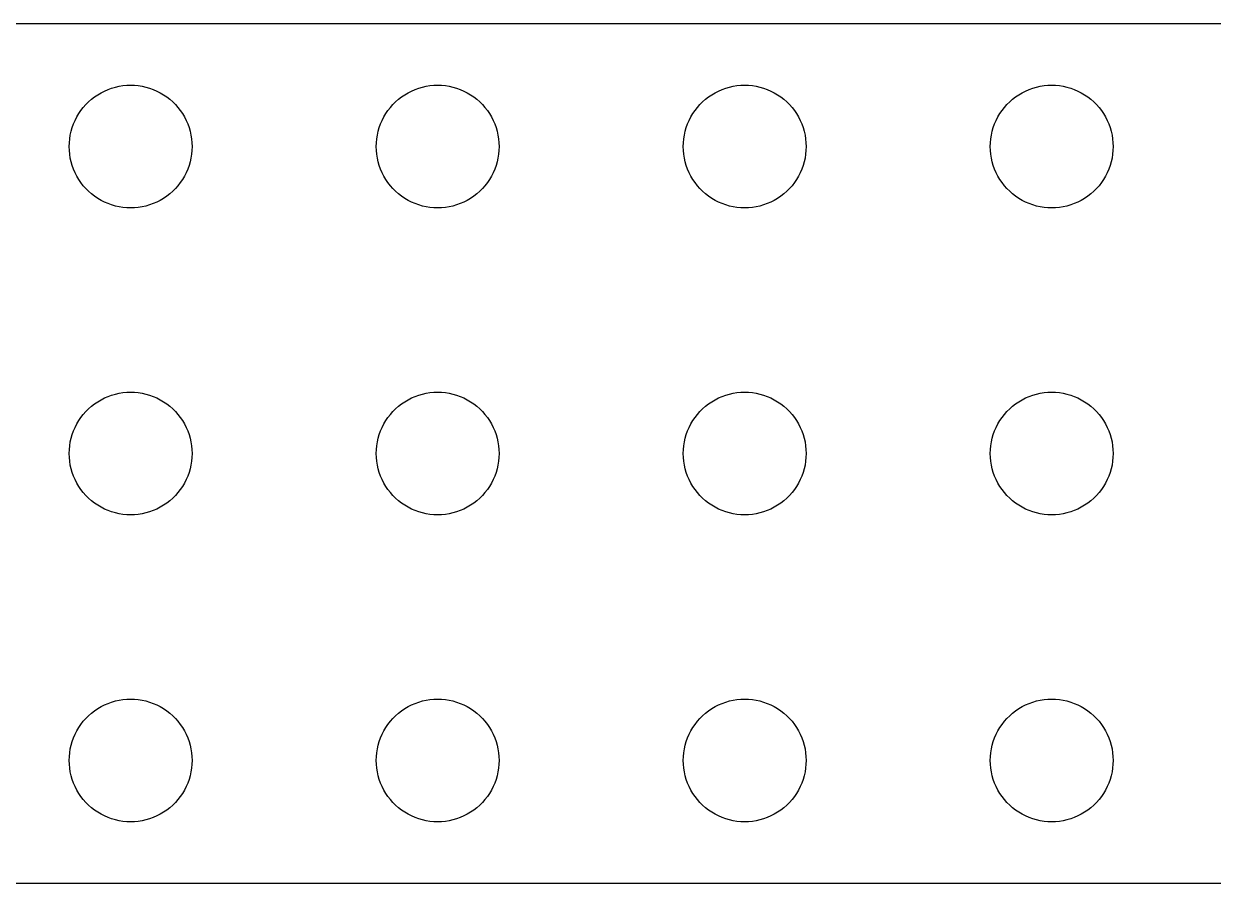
# Model space of a CAD drawing. Header units: metres. Extents: x -111 to 111, y -21 to 21.
# Drawn here: x -5.2 to 52.9, y -21 to 21 of the extents above; entities that cross this region are included whole.
import ezdxf

# ---------------------------------------------------------------- set-up
doc = ezdxf.new("R2010")
doc.units = ezdxf.units.M

msp = doc.modelspace()

# ---------------------------------------------------------------- linework, layer by layer
for p, q in [((106, 21), (-106, 21)), ((-1.76335, 17.427), (-1.60747, 17.533)), ((-1.60747, 17.533), (-1.44525, 17.6289)), ((-1.44525, 17.6289), (-1.27733, 17.7145)), ((-1.27733, 17.7145), (-1.10437, 17.7893)), ((-1.10437, 17.7893), (-0.927048, 17.8532)), ((-0.927048, 17.8532), (-0.746063, 17.9057)), ((-0.746063, 17.9057), (-0.562134, 17.9469)), ((-0.562134, 17.9469), (-0.375992, 17.9763)), ((-0.375992, 17.9763), (-0.18837, 17.9941)), ((-0.18837, 17.9941), (0, 18)), ((0, 18), (0.18837, 17.9941)), ((0.18837, 17.9941), (0.375992, 17.9763)), ((0.375992, 17.9763), (0.562134, 17.9469)), ((0.562134, 17.9469), (0.746063, 17.9057)), ((0.746063, 17.9057), (0.927048, 17.8532)), ((0.927048, 17.8532), (1.10437, 17.7893)), ((1.10437, 17.7893), (1.27733, 17.7145)), ((1.27733, 17.7145), (1.44525, 17.6289)), ((1.44525, 17.6289), (1.60747, 17.533)), ((1.60747, 17.533), (1.76335, 17.427)), ((13.2366, 17.427), (13.3925, 17.533)), ((13.3925, 17.533), (13.5547, 17.6289)), ((13.5547, 17.6289), (13.7227, 17.7145)), ((13.7227, 17.7145), (13.8956, 17.7893)), ((13.8956, 17.7893), (14.0729, 17.8532)), ((14.0729, 17.8532), (14.2539, 17.9057)), ((14.2539, 17.9057), (14.4379, 17.9469)), ((14.4379, 17.9469), (14.624, 17.9763)), ((14.624, 17.9763), (14.8116, 17.9941)), ((14.8116, 17.9941), (15, 18)), ((15, 18), (15.1884, 17.9941)), ((15.1884, 17.9941), (15.376, 17.9763)), ((15.376, 17.9763), (15.5621, 17.9469)), ((15.5621, 17.9469), (15.7461, 17.9057)), ((15.7461, 17.9057), (15.927, 17.8532)), ((15.927, 17.8532), (16.1044, 17.7893)), ((16.1044, 17.7893), (16.2773, 17.7145)), ((16.2773, 17.7145), (16.4453, 17.6289)), ((16.4453, 17.6289), (16.6075, 17.533)), ((16.6075, 17.533), (16.7634, 17.427)), ((28.2366, 17.427), (28.3925, 17.533)), ((28.3925, 17.533), (28.5547, 17.6289)), ((28.5547, 17.6289), (28.7227, 17.7145)), ((28.7227, 17.7145), (28.8956, 17.7893)), ((28.8956, 17.7893), (29.0729, 17.8532)), ((29.0729, 17.8532), (29.2539, 17.9057)), ((29.2539, 17.9057), (29.4379, 17.9469)), ((29.4379, 17.9469), (29.624, 17.9763)), ((29.624, 17.9763), (29.8116, 17.9941)), ((29.8116, 17.9941), (30, 18)), ((30, 18), (30.1884, 17.9941)), ((30.1884, 17.9941), (30.376, 17.9763)), ((30.376, 17.9763), (30.5621, 17.9469)), ((30.5621, 17.9469), (30.7461, 17.9057)), ((30.7461, 17.9057), (30.927, 17.8532)), ((30.927, 17.8532), (31.1044, 17.7893)), ((31.1044, 17.7893), (31.2773, 17.7145)), ((31.2773, 17.7145), (31.4453, 17.6289)), ((31.4453, 17.6289), (31.6075, 17.533)), ((31.6075, 17.533), (31.7634, 17.427)), ((43.2366, 17.427), (43.3925, 17.533)), ((43.3925, 17.533), (43.5547, 17.6289)), ((43.5547, 17.6289), (43.7227, 17.7145)), ((43.7227, 17.7145), (43.8956, 17.7893)), ((43.8956, 17.7893), (44.0729, 17.8532)), ((44.0729, 17.8532), (44.2539, 17.9057)), ((44.2539, 17.9057), (44.4379, 17.9469)), ((44.4379, 17.9469), (44.624, 17.9763)), ((44.624, 17.9763), (44.8116, 17.9941)), ((44.8116, 17.9941), (45, 18)), ((45, 18), (45.1884, 17.9941)), ((45.1884, 17.9941), (45.376, 17.9763)), ((45.376, 17.9763), (45.5621, 17.9469)), ((45.5621, 17.9469), (45.7461, 17.9057)), ((45.7461, 17.9057), (45.927, 17.8532)), ((45.927, 17.8532), (46.1044, 17.7893)), ((46.1044, 17.7893), (46.2773, 17.7145)), ((46.2773, 17.7145), (46.4453, 17.6289)), ((46.4453, 17.6289), (46.6075, 17.533)), ((46.6075, 17.533), (46.7634, 17.427)), ((-2.42705, 16.7634), (-2.31154, 16.9123)), ((-2.31154, 16.9123), (-2.1869, 17.0536)), ((-2.1869, 17.0536), (-2.05363, 17.1869)), ((-2.05363, 17.1869), (-1.91226, 17.3115)), ((-1.91226, 17.3115), (-1.76335, 17.427)), ((1.76335, 17.427), (1.91226, 17.3115)), ((1.91226, 17.3115), (2.05363, 17.1869)), ((2.05363, 17.1869), (2.1869, 17.0536)), ((2.1869, 17.0536), (2.31154, 16.9123)), ((2.31154, 16.9123), (2.42705, 16.7634)), ((12.5729, 16.7634), (12.6884, 16.9123)), ((12.6884, 16.9123), (12.8131, 17.0536)), ((12.8131, 17.0536), (12.9464, 17.1869)), ((12.9464, 17.1869), (13.0877, 17.3115)), ((13.0877, 17.3115), (13.2366, 17.427)), ((16.7634, 17.427), (16.9123, 17.3115)), ((16.9123, 17.3115), (17.0536, 17.1869)), ((17.0536, 17.1869), (17.1869, 17.0536)), ((17.1869, 17.0536), (17.3115, 16.9123)), ((17.3115, 16.9123), (17.427, 16.7634)), ((27.5729, 16.7634), (27.6884, 16.9123)), ((27.6884, 16.9123), (27.8131, 17.0536)), ((27.8131, 17.0536), (27.9464, 17.1869)), ((27.9464, 17.1869), (28.0877, 17.3115)), ((28.0877, 17.3115), (28.2366, 17.427)), ((31.7634, 17.427), (31.9123, 17.3115)), ((31.9123, 17.3115), (32.0536, 17.1869)), ((32.0536, 17.1869), (32.1869, 17.0536)), ((32.1869, 17.0536), (32.3115, 16.9123)), ((32.3115, 16.9123), (32.427, 16.7634)), ((42.5729, 16.7634), (42.6885, 16.9123)), ((42.6885, 16.9123), (42.8131, 17.0536)), ((42.8131, 17.0536), (42.9464, 17.1869)), ((42.9464, 17.1869), (43.0877, 17.3115)), ((43.0877, 17.3115), (43.2366, 17.427)), ((46.7634, 17.427), (46.9123, 17.3115)), ((46.9123, 17.3115), (47.0536, 17.1869)), ((47.0536, 17.1869), (47.1869, 17.0536)), ((47.1869, 17.0536), (47.3115, 16.9123)), ((47.3115, 16.9123), (47.427, 16.7634)), ((-2.78932, 16.1044), (-2.71448, 16.2773)), ((-2.71448, 16.2773), (-2.62891, 16.4453)), ((-2.62891, 16.4453), (-2.53297, 16.6075)), ((-2.53297, 16.6075), (-2.42705, 16.7634)), ((2.42705, 16.7634), (2.53297, 16.6075)), ((2.53297, 16.6075), (2.62891, 16.4453)), ((2.62891, 16.4453), (2.71448, 16.2773)), ((2.71448, 16.2773), (2.78932, 16.1044)), ((12.2107, 16.1044), (12.2855, 16.2773)), ((12.2855, 16.2773), (12.3711, 16.4453)), ((12.3711, 16.4453), (12.467, 16.6075)), ((12.467, 16.6075), (12.5729, 16.7634)), ((17.427, 16.7634), (17.533, 16.6075)), ((17.533, 16.6075), (17.6289, 16.4453)), ((17.6289, 16.4453), (17.7145, 16.2773)), ((17.7145, 16.2773), (17.7893, 16.1044)), ((27.2107, 16.1044), (27.2855, 16.2773)), ((27.2855, 16.2773), (27.3711, 16.4453)), ((27.3711, 16.4453), (27.467, 16.6075)), ((27.467, 16.6075), (27.5729, 16.7634)), ((32.427, 16.7634), (32.533, 16.6075)), ((32.533, 16.6075), (32.6289, 16.4453)), ((32.6289, 16.4453), (32.7145, 16.2773)), ((32.7145, 16.2773), (32.7893, 16.1044)), ((42.2107, 16.1044), (42.2855, 16.2773)), ((42.2855, 16.2773), (42.3711, 16.4453)), ((42.3711, 16.4453), (42.467, 16.6075)), ((42.467, 16.6075), (42.5729, 16.7634)), ((47.427, 16.7634), (47.533, 16.6075)), ((47.533, 16.6075), (47.6289, 16.4453)), ((47.6289, 16.4453), (47.7145, 16.2773)), ((47.7145, 16.2773), (47.7893, 16.1044)), ((-2.94685, 15.5621), (-2.90575, 15.7461)), ((-2.90575, 15.7461), (-2.85316, 15.927)), ((-2.85316, 15.927), (-2.78932, 16.1044)), ((2.78932, 16.1044), (2.85316, 15.927)), ((2.85316, 15.927), (2.90575, 15.7461)), ((2.90575, 15.7461), (2.94685, 15.5621)), ((12.0531, 15.5621), (12.0942, 15.7461)), ((12.0942, 15.7461), (12.1468, 15.927)), ((12.1468, 15.927), (12.2107, 16.1044)), ((17.7893, 16.1044), (17.8532, 15.927)), ((17.8532, 15.927), (17.9057, 15.7461)), ((17.9057, 15.7461), (17.9469, 15.5621)), ((27.0531, 15.5621), (27.0942, 15.7461)), ((27.0942, 15.7461), (27.1468, 15.927)), ((27.1468, 15.927), (27.2107, 16.1044)), ((32.7893, 16.1044), (32.8532, 15.927)), ((32.8532, 15.927), (32.9057, 15.7461)), ((32.9057, 15.7461), (32.9469, 15.5621)), ((42.0531, 15.5621), (42.0942, 15.7461)), ((42.0942, 15.7461), (42.1468, 15.927)), ((42.1468, 15.927), (42.2107, 16.1044)), ((47.7893, 16.1044), (47.8532, 15.927)), ((47.8532, 15.927), (47.9057, 15.7461)), ((47.9057, 15.7461), (47.9469, 15.5621)), ((-3, 15), (-2.99408, 15.1884)), ((-2.99408, 15.1884), (-2.97633, 15.376)), ((-2.97633, 15.376), (-2.94685, 15.5621)), ((2.94685, 15.5621), (2.97633, 15.376)), ((2.97633, 15.376), (2.99408, 15.1884)), ((2.99408, 15.1884), (3, 15)), ((12, 15), (12.0059, 15.1884)), ((12.0059, 15.1884), (12.0237, 15.376)), ((12.0237, 15.376), (12.0531, 15.5621)), ((17.9469, 15.5621), (17.9763, 15.376)), ((17.9763, 15.376), (17.9941, 15.1884)), ((17.9941, 15.1884), (18, 15)), ((27, 15), (27.0059, 15.1884)), ((27.0059, 15.1884), (27.0237, 15.376)), ((27.0237, 15.376), (27.0531, 15.5621)), ((32.9469, 15.5621), (32.9763, 15.376)), ((32.9763, 15.376), (32.9941, 15.1884)), ((32.9941, 15.1884), (33, 15)), ((42, 15), (42.0059, 15.1884)), ((42.0059, 15.1884), (42.0237, 15.376)), ((42.0237, 15.376), (42.0531, 15.5621)), ((47.9469, 15.5621), (47.9763, 15.376)), ((47.9763, 15.376), (47.9941, 15.1884)), ((47.9941, 15.1884), (48, 15)), ((-2.99408, 14.8116), (-3, 15)), ((-2.97633, 14.624), (-2.99408, 14.8116)), ((-2.94685, 14.4379), (-2.97633, 14.624)), ((2.97633, 14.624), (2.94685, 14.4379)), ((2.99408, 14.8116), (2.97633, 14.624)), ((3, 15), (2.99408, 14.8116)), ((12.0059, 14.8116), (12, 15)), ((12.0237, 14.624), (12.0059, 14.8116)), ((12.0531, 14.4379), (12.0237, 14.624)), ((17.9763, 14.624), (17.9469, 14.4379)), ((17.9941, 14.8116), (17.9763, 14.624)), ((18, 15), (17.9941, 14.8116)), ((27.0059, 14.8116), (27, 15)), ((27.0237, 14.624), (27.0059, 14.8116)), ((27.0531, 14.4379), (27.0237, 14.624)), ((32.9763, 14.624), (32.9469, 14.4379)), ((32.9941, 14.8116), (32.9763, 14.624)), ((33, 15), (32.9941, 14.8116)), ((42.0059, 14.8116), (42, 15)), ((42.0237, 14.624), (42.0059, 14.8116)), ((42.0531, 14.4379), (42.0237, 14.624)), ((47.9763, 14.624), (47.9469, 14.4379)), ((47.9941, 14.8116), (47.9763, 14.624)), ((48, 15), (47.9941, 14.8116)), ((-2.90575, 14.2539), (-2.94685, 14.4379)), ((-2.85316, 14.0729), (-2.90575, 14.2539)), ((-2.78932, 13.8956), (-2.85316, 14.0729)), ((2.85316, 14.0729), (2.78932, 13.8956)), ((2.90575, 14.2539), (2.85316, 14.0729)), ((2.94685, 14.4379), (2.90575, 14.2539)), ((12.0942, 14.2539), (12.0531, 14.4379)), ((12.1468, 14.0729), (12.0942, 14.2539)), ((12.2107, 13.8956), (12.1468, 14.0729)), ((17.8532, 14.0729), (17.7893, 13.8956)), ((17.9057, 14.2539), (17.8532, 14.0729)), ((17.9469, 14.4379), (17.9057, 14.2539)), ((27.0942, 14.2539), (27.0531, 14.4379)), ((27.1468, 14.0729), (27.0942, 14.2539)), ((27.2107, 13.8956), (27.1468, 14.0729)), ((32.8532, 14.0729), (32.7893, 13.8956)), ((32.9057, 14.2539), (32.8532, 14.0729)), ((32.9469, 14.4379), (32.9057, 14.2539)), ((42.0942, 14.2539), (42.0531, 14.4379)), ((42.1468, 14.0729), (42.0942, 14.2539)), ((42.2107, 13.8956), (42.1468, 14.0729)), ((47.8532, 14.0729), (47.7893, 13.8956)), ((47.9057, 14.2539), (47.8532, 14.0729)), ((47.9469, 14.4379), (47.9057, 14.2539)), ((-2.71448, 13.7227), (-2.78932, 13.8956)), ((-2.62891, 13.5547), (-2.71448, 13.7227)), ((-2.53297, 13.3925), (-2.62891, 13.5547)), ((-2.42705, 13.2366), (-2.53297, 13.3925)), ((2.53297, 13.3925), (2.42705, 13.2366)), ((2.62891, 13.5547), (2.53297, 13.3925)), ((2.71448, 13.7227), (2.62891, 13.5547)), ((2.78932, 13.8956), (2.71448, 13.7227)), ((12.2855, 13.7227), (12.2107, 13.8956)), ((12.3711, 13.5547), (12.2855, 13.7227)), ((12.467, 13.3925), (12.3711, 13.5547)), ((12.5729, 13.2366), (12.467, 13.3925)), ((17.533, 13.3925), (17.427, 13.2366)), ((17.6289, 13.5547), (17.533, 13.3925)), ((17.7145, 13.7227), (17.6289, 13.5547)), ((17.7893, 13.8956), (17.7145, 13.7227)), ((27.2855, 13.7227), (27.2107, 13.8956)), ((27.3711, 13.5547), (27.2855, 13.7227)), ((27.467, 13.3925), (27.3711, 13.5547)), ((27.5729, 13.2366), (27.467, 13.3925)), ((32.533, 13.3925), (32.427, 13.2366)), ((32.6289, 13.5547), (32.533, 13.3925)), ((32.7145, 13.7227), (32.6289, 13.5547)), ((32.7893, 13.8956), (32.7145, 13.7227)), ((42.2855, 13.7227), (42.2107, 13.8956)), ((42.3711, 13.5547), (42.2855, 13.7227)), ((42.467, 13.3925), (42.3711, 13.5547)), ((42.5729, 13.2366), (42.467, 13.3925)), ((47.533, 13.3925), (47.427, 13.2366)), ((47.6289, 13.5547), (47.533, 13.3925)), ((47.7145, 13.7227), (47.6289, 13.5547)), ((47.7893, 13.8956), (47.7145, 13.7227)), ((-2.31154, 13.0877), (-2.42705, 13.2366)), ((-2.1869, 12.9464), (-2.31154, 13.0877)), ((-2.05363, 12.8131), (-2.1869, 12.9464)), ((-1.91226, 12.6884), (-2.05363, 12.8131)), ((2.05363, 12.8131), (1.91226, 12.6884)), ((2.1869, 12.9464), (2.05363, 12.8131)), ((2.31154, 13.0877), (2.1869, 12.9464)), ((2.42705, 13.2366), (2.31154, 13.0877)), ((12.6884, 13.0877), (12.5729, 13.2366)), ((12.8131, 12.9464), (12.6884, 13.0877)), ((12.9464, 12.8131), (12.8131, 12.9464)), ((13.0877, 12.6884), (12.9464, 12.8131)), ((17.0536, 12.8131), (16.9123, 12.6884)), ((17.1869, 12.9464), (17.0536, 12.8131)), ((17.3115, 13.0877), (17.1869, 12.9464)), ((17.427, 13.2366), (17.3115, 13.0877)), ((27.6884, 13.0877), (27.5729, 13.2366)), ((27.8131, 12.9464), (27.6884, 13.0877)), ((27.9464, 12.8131), (27.8131, 12.9464)), ((28.0877, 12.6884), (27.9464, 12.8131)), ((32.0536, 12.8131), (31.9123, 12.6884)), ((32.1869, 12.9464), (32.0536, 12.8131)), ((32.3115, 13.0877), (32.1869, 12.9464)), ((32.427, 13.2366), (32.3115, 13.0877)), ((42.6885, 13.0877), (42.5729, 13.2366)), ((42.8131, 12.9464), (42.6885, 13.0877)), ((42.9464, 12.8131), (42.8131, 12.9464)), ((43.0877, 12.6884), (42.9464, 12.8131)), ((47.0536, 12.8131), (46.9123, 12.6884)), ((47.1869, 12.9464), (47.0536, 12.8131)), ((47.3115, 13.0877), (47.1869, 12.9464)), ((47.427, 13.2366), (47.3115, 13.0877)), ((-1.76335, 12.5729), (-1.91226, 12.6884)), ((-1.60747, 12.467), (-1.76335, 12.5729)), ((-1.44525, 12.3711), (-1.60747, 12.467)), ((-1.27733, 12.2855), (-1.44525, 12.3711)), ((-1.10437, 12.2107), (-1.27733, 12.2855)), ((-0.927048, 12.1468), (-1.10437, 12.2107)), ((1.10437, 12.2107), (0.927048, 12.1468)), ((1.27733, 12.2855), (1.10437, 12.2107)), ((1.44525, 12.3711), (1.27733, 12.2855)), ((1.60747, 12.467), (1.44525, 12.3711)), ((1.76335, 12.5729), (1.60747, 12.467)), ((1.91226, 12.6884), (1.76335, 12.5729)), ((13.2366, 12.5729), (13.0877, 12.6884)), ((13.3925, 12.467), (13.2366, 12.5729)), ((13.5547, 12.3711), (13.3925, 12.467)), ((13.7227, 12.2855), (13.5547, 12.3711)), ((13.8956, 12.2107), (13.7227, 12.2855)), ((14.0729, 12.1468), (13.8956, 12.2107)), ((16.1044, 12.2107), (15.927, 12.1468)), ((16.2773, 12.2855), (16.1044, 12.2107)), ((16.4453, 12.3711), (16.2773, 12.2855)), ((16.6075, 12.467), (16.4453, 12.3711)), ((16.7634, 12.5729), (16.6075, 12.467)), ((16.9123, 12.6884), (16.7634, 12.5729)), ((28.2366, 12.5729), (28.0877, 12.6884)), ((28.3925, 12.467), (28.2366, 12.5729)), ((28.5547, 12.3711), (28.3925, 12.467)), ((28.7227, 12.2855), (28.5547, 12.3711)), ((28.8956, 12.2107), (28.7227, 12.2855)), ((29.0729, 12.1468), (28.8956, 12.2107)), ((31.1044, 12.2107), (30.927, 12.1468)), ((31.2773, 12.2855), (31.1044, 12.2107)), ((31.4453, 12.3711), (31.2773, 12.2855)), ((31.6075, 12.467), (31.4453, 12.3711)), ((31.7634, 12.5729), (31.6075, 12.467)), ((31.9123, 12.6884), (31.7634, 12.5729)), ((43.2366, 12.5729), (43.0877, 12.6884)), ((43.3925, 12.467), (43.2366, 12.5729)), ((43.5547, 12.3711), (43.3925, 12.467)), ((43.7227, 12.2855), (43.5547, 12.3711)), ((43.8956, 12.2107), (43.7227, 12.2855)), ((44.0729, 12.1468), (43.8956, 12.2107)), ((46.1044, 12.2107), (45.927, 12.1468)), ((46.2773, 12.2855), (46.1044, 12.2107)), ((46.4453, 12.3711), (46.2773, 12.2855)), ((46.6075, 12.467), (46.4453, 12.3711)), ((46.7634, 12.5729), (46.6075, 12.467)), ((46.9123, 12.6884), (46.7634, 12.5729)), ((-0.746063, 12.0942), (-0.927048, 12.1468)), ((-0.562134, 12.0531), (-0.746063, 12.0942)), ((-0.375992, 12.0237), (-0.562134, 12.0531)), ((-0.18837, 12.0059), (-0.375992, 12.0237)), ((0, 12), (-0.18837, 12.0059)), ((0.18837, 12.0059), (0, 12)), ((0.375992, 12.0237), (0.18837, 12.0059)), ((0.562134, 12.0531), (0.375992, 12.0237)), ((0.746063, 12.0942), (0.562134, 12.0531)), ((0.927048, 12.1468), (0.746063, 12.0942)), ((14.2539, 12.0942), (14.0729, 12.1468)), ((14.4379, 12.0531), (14.2539, 12.0942)), ((14.624, 12.0237), (14.4379, 12.0531)), ((14.8116, 12.0059), (14.624, 12.0237)), ((15, 12), (14.8116, 12.0059)), ((15.1884, 12.0059), (15, 12)), ((15.376, 12.0237), (15.1884, 12.0059)), ((15.5621, 12.0531), (15.376, 12.0237)), ((15.7461, 12.0942), (15.5621, 12.0531)), ((15.927, 12.1468), (15.7461, 12.0942)), ((29.2539, 12.0942), (29.0729, 12.1468)), ((29.4379, 12.0531), (29.2539, 12.0942)), ((29.624, 12.0237), (29.4379, 12.0531)), ((29.8116, 12.0059), (29.624, 12.0237)), ((30, 12), (29.8116, 12.0059)), ((30.1884, 12.0059), (30, 12)), ((30.376, 12.0237), (30.1884, 12.0059)), ((30.5621, 12.0531), (30.376, 12.0237)), ((30.7461, 12.0942), (30.5621, 12.0531)), ((30.927, 12.1468), (30.7461, 12.0942)), ((44.2539, 12.0942), (44.0729, 12.1468)), ((44.4379, 12.0531), (44.2539, 12.0942)), ((44.624, 12.0237), (44.4379, 12.0531)), ((44.8116, 12.0059), (44.624, 12.0237)), ((45, 12), (44.8116, 12.0059)), ((45.1884, 12.0059), (45, 12)), ((45.376, 12.0237), (45.1884, 12.0059)), ((45.5621, 12.0531), (45.376, 12.0237)), ((45.7461, 12.0942), (45.5621, 12.0531)), ((45.927, 12.1468), (45.7461, 12.0942)), ((-0.927048, 2.85316), (-0.746063, 2.90575)), ((-0.746063, 2.90575), (-0.562134, 2.94685)), ((-0.562134, 2.94685), (-0.375992, 2.97633)), ((-0.375992, 2.97633), (-0.18837, 2.99408)), ((-0.18837, 2.99408), (0, 3)), ((0, 3), (0.18837, 2.99408)), ((0.18837, 2.99408), (0.375992, 2.97633)), ((0.375992, 2.97633), (0.562134, 2.94685)), ((0.562134, 2.94685), (0.746063, 2.90575)), ((0.746063, 2.90575), (0.927048, 2.85316)), ((14.0729, 2.85316), (14.2539, 2.90575)), ((14.2539, 2.90575), (14.4379, 2.94685)), ((14.4379, 2.94685), (14.624, 2.97633)), ((14.624, 2.97633), (14.8116, 2.99408)), ((14.8116, 2.99408), (15, 3)), ((15, 3), (15.1884, 2.99408)), ((15.1884, 2.99408), (15.376, 2.97633)), ((15.376, 2.97633), (15.5621, 2.94685)), ((15.5621, 2.94685), (15.7461, 2.90575)), ((15.7461, 2.90575), (15.927, 2.85316)), ((29.0729, 2.85316), (29.2539, 2.90575)), ((29.2539, 2.90575), (29.4379, 2.94685)), ((29.4379, 2.94685), (29.624, 2.97633)), ((29.624, 2.97633), (29.8116, 2.99408)), ((29.8116, 2.99408), (30, 3)), ((30, 3), (30.1884, 2.99408)), ((30.1884, 2.99408), (30.376, 2.97633)), ((30.376, 2.97633), (30.5621, 2.94685)), ((30.5621, 2.94685), (30.7461, 2.90575)), ((30.7461, 2.90575), (30.927, 2.85316)), ((44.0729, 2.85316), (44.2539, 2.90575)), ((44.2539, 2.90575), (44.4379, 2.94685)), ((44.4379, 2.94685), (44.624, 2.97633)), ((44.624, 2.97633), (44.8116, 2.99408)), ((44.8116, 2.99408), (45, 3)), ((45, 3), (45.1884, 2.99408)), ((45.1884, 2.99408), (45.376, 2.97633)), ((45.376, 2.97633), (45.5621, 2.94685)), ((45.5621, 2.94685), (45.7461, 2.90575)), ((45.7461, 2.90575), (45.927, 2.85316)), ((-1.91226, 2.31154), (-1.76335, 2.42705)), ((-1.76335, 2.42705), (-1.60747, 2.53297)), ((-1.60747, 2.53297), (-1.44525, 2.62891)), ((-1.44525, 2.62891), (-1.27733, 2.71448)), ((-1.27733, 2.71448), (-1.10437, 2.78932)), ((-1.10437, 2.78932), (-0.927048, 2.85316)), ((0.927048, 2.85316), (1.10437, 2.78932)), ((1.10437, 2.78932), (1.27733, 2.71448)), ((1.27733, 2.71448), (1.44525, 2.62891)), ((1.44525, 2.62891), (1.60747, 2.53297)), ((1.60747, 2.53297), (1.76335, 2.42705)), ((1.76335, 2.42705), (1.91226, 2.31154)), ((13.0877, 2.31154), (13.2366, 2.42705)), ((13.2366, 2.42705), (13.3925, 2.53297)), ((13.3925, 2.53297), (13.5547, 2.62891)), ((13.5547, 2.62891), (13.7227, 2.71448)), ((13.7227, 2.71448), (13.8956, 2.78932)), ((13.8956, 2.78932), (14.0729, 2.85316)), ((15.927, 2.85316), (16.1044, 2.78932)), ((16.1044, 2.78932), (16.2773, 2.71448)), ((16.2773, 2.71448), (16.4453, 2.62891)), ((16.4453, 2.62891), (16.6075, 2.53297)), ((16.6075, 2.53297), (16.7634, 2.42705)), ((16.7634, 2.42705), (16.9123, 2.31154)), ((28.0877, 2.31154), (28.2366, 2.42705)), ((28.2366, 2.42705), (28.3925, 2.53297)), ((28.3925, 2.53297), (28.5547, 2.62891)), ((28.5547, 2.62891), (28.7227, 2.71448)), ((28.7227, 2.71448), (28.8956, 2.78932)), ((28.8956, 2.78932), (29.0729, 2.85316)), ((30.927, 2.85316), (31.1044, 2.78932)), ((31.1044, 2.78932), (31.2773, 2.71448)), ((31.2773, 2.71448), (31.4453, 2.62891)), ((31.4453, 2.62891), (31.6075, 2.53297)), ((31.6075, 2.53297), (31.7634, 2.42705)), ((31.7634, 2.42705), (31.9123, 2.31154)), ((43.0877, 2.31154), (43.2366, 2.42705)), ((43.2366, 2.42705), (43.3925, 2.53297)), ((43.3925, 2.53297), (43.5547, 2.62891)), ((43.5547, 2.62891), (43.7227, 2.71448)), ((43.7227, 2.71448), (43.8956, 2.78932)), ((43.8956, 2.78932), (44.0729, 2.85316)), ((45.927, 2.85316), (46.1044, 2.78932)), ((46.1044, 2.78932), (46.2773, 2.71448)), ((46.2773, 2.71448), (46.4453, 2.62891)), ((46.4453, 2.62891), (46.6075, 2.53297)), ((46.6075, 2.53297), (46.7634, 2.42705)), ((46.7634, 2.42705), (46.9123, 2.31154)), ((-2.53297, 1.60747), (-2.42705, 1.76335)), ((-2.42705, 1.76335), (-2.31154, 1.91226)), ((-2.31154, 1.91226), (-2.1869, 2.05363)), ((-2.1869, 2.05363), (-2.05363, 2.1869)), ((-2.05363, 2.1869), (-1.91226, 2.31154)), ((1.91226, 2.31154), (2.05363, 2.1869)), ((2.05363, 2.1869), (2.1869, 2.05363)), ((2.1869, 2.05363), (2.31154, 1.91226)), ((2.31154, 1.91226), (2.42705, 1.76335)), ((2.42705, 1.76335), (2.53297, 1.60747)), ((12.467, 1.60747), (12.5729, 1.76335)), ((12.5729, 1.76335), (12.6884, 1.91226)), ((12.6884, 1.91226), (12.8131, 2.05363)), ((12.8131, 2.05363), (12.9464, 2.1869)), ((12.9464, 2.1869), (13.0877, 2.31154)), ((16.9123, 2.31154), (17.0536, 2.1869)), ((17.0536, 2.1869), (17.1869, 2.05363)), ((17.1869, 2.05363), (17.3115, 1.91226)), ((17.3115, 1.91226), (17.427, 1.76335)), ((17.427, 1.76335), (17.533, 1.60747)), ((27.467, 1.60747), (27.5729, 1.76335)), ((27.5729, 1.76335), (27.6884, 1.91226)), ((27.6884, 1.91226), (27.8131, 2.05363)), ((27.8131, 2.05363), (27.9464, 2.1869)), ((27.9464, 2.1869), (28.0877, 2.31154)), ((31.9123, 2.31154), (32.0536, 2.1869)), ((32.0536, 2.1869), (32.1869, 2.05363)), ((32.1869, 2.05363), (32.3115, 1.91226)), ((32.3115, 1.91226), (32.427, 1.76335)), ((32.427, 1.76335), (32.533, 1.60747)), ((42.467, 1.60747), (42.5729, 1.76335)), ((42.5729, 1.76335), (42.6885, 1.91226)), ((42.6885, 1.91226), (42.8131, 2.05363)), ((42.8131, 2.05363), (42.9464, 2.1869)), ((42.9464, 2.1869), (43.0877, 2.31154)), ((46.9123, 2.31154), (47.0536, 2.1869)), ((47.0536, 2.1869), (47.1869, 2.05363)), ((47.1869, 2.05363), (47.3115, 1.91226)), ((47.3115, 1.91226), (47.427, 1.76335)), ((47.427, 1.76335), (47.533, 1.60747)), ((-2.78932, 1.10437), (-2.71448, 1.27733)), ((-2.71448, 1.27733), (-2.62891, 1.44525)), ((-2.62891, 1.44525), (-2.53297, 1.60747)), ((2.53297, 1.60747), (2.62891, 1.44525)), ((2.62891, 1.44525), (2.71448, 1.27733)), ((2.71448, 1.27733), (2.78932, 1.10437)), ((12.2107, 1.10437), (12.2855, 1.27733)), ((12.2855, 1.27733), (12.3711, 1.44525)), ((12.3711, 1.44525), (12.467, 1.60747)), ((17.533, 1.60747), (17.6289, 1.44525)), ((17.6289, 1.44525), (17.7145, 1.27733)), ((17.7145, 1.27733), (17.7893, 1.10437)), ((27.2107, 1.10437), (27.2855, 1.27733)), ((27.2855, 1.27733), (27.3711, 1.44525)), ((27.3711, 1.44525), (27.467, 1.60747)), ((32.533, 1.60747), (32.6289, 1.44525)), ((32.6289, 1.44525), (32.7145, 1.27733)), ((32.7145, 1.27733), (32.7893, 1.10437)), ((42.2107, 1.10437), (42.2855, 1.27733)), ((42.2855, 1.27733), (42.3711, 1.44525)), ((42.3711, 1.44525), (42.467, 1.60747)), ((47.533, 1.60747), (47.6289, 1.44525)), ((47.6289, 1.44525), (47.7145, 1.27733)), ((47.7145, 1.27733), (47.7893, 1.10437)), ((-2.94685, 0.562134), (-2.90575, 0.746063)), ((-2.90575, 0.746063), (-2.85316, 0.927048)), ((-2.85316, 0.927048), (-2.78932, 1.10437)), ((2.78932, 1.10437), (2.85316, 0.927048)), ((2.85316, 0.927048), (2.90575, 0.746063)), ((2.90575, 0.746063), (2.94685, 0.562134)), ((12.0531, 0.562134), (12.0942, 0.746063)), ((12.0942, 0.746063), (12.1468, 0.927048)), ((12.1468, 0.927048), (12.2107, 1.10437)), ((17.7893, 1.10437), (17.8532, 0.927048)), ((17.8532, 0.927048), (17.9057, 0.746063)), ((17.9057, 0.746063), (17.9469, 0.562134)), ((27.0531, 0.562134), (27.0942, 0.746063)), ((27.0942, 0.746063), (27.1468, 0.927048)), ((27.1468, 0.927048), (27.2107, 1.10437)), ((32.7893, 1.10437), (32.8532, 0.927048)), ((32.8532, 0.927048), (32.9057, 0.746063)), ((32.9057, 0.746063), (32.9469, 0.562134)), ((42.0531, 0.562134), (42.0942, 0.746063)), ((42.0942, 0.746063), (42.1468, 0.927048)), ((42.1468, 0.927048), (42.2107, 1.10437)), ((47.7893, 1.10437), (47.8532, 0.927048)), ((47.8532, 0.927048), (47.9057, 0.746063)), ((47.9057, 0.746063), (47.9469, 0.562134)), ((-3, 0), (-2.99408, 0.18837)), ((-2.99408, -0.18837), (-3, 0)), ((-2.99408, 0.18837), (-2.97633, 0.375992)), ((-2.97633, 0.375992), (-2.94685, 0.562134)), ((2.94685, 0.562134), (2.97633, 0.375992)), ((2.97633, 0.375992), (2.99408, 0.18837)), ((2.99408, 0.18837), (3, 0)), ((3, 0), (2.99408, -0.18837)), ((12, 0), (12.0059, 0.18837)), ((12.0059, -0.18837), (12, 0)), ((12.0059, 0.18837), (12.0237, 0.375992)), ((12.0237, 0.375992), (12.0531, 0.562134)), ((17.9469, 0.562134), (17.9763, 0.375992)), ((17.9763, 0.375992), (17.9941, 0.18837)), ((17.9941, 0.18837), (18, 0)), ((18, 0), (17.9941, -0.18837)), ((27, 0), (27.0059, 0.18837)), ((27.0059, -0.18837), (27, 0)), ((27.0059, 0.18837), (27.0237, 0.375992)), ((27.0237, 0.375992), (27.0531, 0.562134)), ((32.9469, 0.562134), (32.9763, 0.375992)), ((32.9763, 0.375992), (32.9941, 0.18837)), ((32.9941, 0.18837), (33, 0)), ((33, 0), (32.9941, -0.18837)), ((42, 0), (42.0059, 0.18837)), ((42.0059, -0.18837), (42, 0)), ((42.0059, 0.18837), (42.0237, 0.375992)), ((42.0237, 0.375992), (42.0531, 0.562134)), ((47.9469, 0.562134), (47.9763, 0.375992)), ((47.9763, 0.375992), (47.9941, 0.18837)), ((47.9941, 0.18837), (48, 0)), ((48, 0), (47.9941, -0.18837)), ((-2.97633, -0.375992), (-2.99408, -0.18837)), ((-2.94685, -0.562134), (-2.97633, -0.375992)), ((-2.90575, -0.746063), (-2.94685, -0.562134)), ((2.94685, -0.562134), (2.90575, -0.746063)), ((2.97633, -0.375992), (2.94685, -0.562134)), ((2.99408, -0.18837), (2.97633, -0.375992)), ((12.0237, -0.375992), (12.0059, -0.18837)), ((12.0531, -0.562134), (12.0237, -0.375992)), ((12.0942, -0.746063), (12.0531, -0.562134)), ((17.9469, -0.562134), (17.9057, -0.746063)), ((17.9763, -0.375992), (17.9469, -0.562134)), ((17.9941, -0.18837), (17.9763, -0.375992)), ((27.0237, -0.375992), (27.0059, -0.18837)), ((27.0531, -0.562134), (27.0237, -0.375992)), ((27.0942, -0.746063), (27.0531, -0.562134)), ((32.9469, -0.562134), (32.9057, -0.746063)), ((32.9763, -0.375992), (32.9469, -0.562134)), ((32.9941, -0.18837), (32.9763, -0.375992)), ((42.0237, -0.375992), (42.0059, -0.18837)), ((42.0531, -0.562134), (42.0237, -0.375992)), ((42.0942, -0.746063), (42.0531, -0.562134)), ((47.9469, -0.562134), (47.9057, -0.746063)), ((47.9763, -0.375992), (47.9469, -0.562134)), ((47.9941, -0.18837), (47.9763, -0.375992)), ((-2.85316, -0.927048), (-2.90575, -0.746063)), ((-2.78932, -1.10437), (-2.85316, -0.927048)), ((-2.71448, -1.27733), (-2.78932, -1.10437)), ((2.78932, -1.10437), (2.71448, -1.27733)), ((2.85316, -0.927048), (2.78932, -1.10437)), ((2.90575, -0.746063), (2.85316, -0.927048)), ((12.1468, -0.927048), (12.0942, -0.746063)), ((12.2107, -1.10437), (12.1468, -0.927048)), ((12.2855, -1.27733), (12.2107, -1.10437)), ((17.7893, -1.10437), (17.7145, -1.27733)), ((17.8532, -0.927048), (17.7893, -1.10437)), ((17.9057, -0.746063), (17.8532, -0.927048)), ((27.1468, -0.927048), (27.0942, -0.746063)), ((27.2107, -1.10437), (27.1468, -0.927048)), ((27.2855, -1.27733), (27.2107, -1.10437)), ((32.7893, -1.10437), (32.7145, -1.27733)), ((32.8532, -0.927048), (32.7893, -1.10437)), ((32.9057, -0.746063), (32.8532, -0.927048)), ((42.1468, -0.927048), (42.0942, -0.746063)), ((42.2107, -1.10437), (42.1468, -0.927048)), ((42.2855, -1.27733), (42.2107, -1.10437)), ((47.7893, -1.10437), (47.7145, -1.27733)), ((47.8532, -0.927048), (47.7893, -1.10437)), ((47.9057, -0.746063), (47.8532, -0.927048)), ((-2.62891, -1.44525), (-2.71448, -1.27733)), ((-2.53297, -1.60747), (-2.62891, -1.44525)), ((-2.42705, -1.76335), (-2.53297, -1.60747)), ((2.53297, -1.60747), (2.42705, -1.76335)), ((2.62891, -1.44525), (2.53297, -1.60747)), ((2.71448, -1.27733), (2.62891, -1.44525)), ((12.3711, -1.44525), (12.2855, -1.27733)), ((12.467, -1.60747), (12.3711, -1.44525)), ((12.5729, -1.76335), (12.467, -1.60747)), ((17.533, -1.60747), (17.427, -1.76335)), ((17.6289, -1.44525), (17.533, -1.60747)), ((17.7145, -1.27733), (17.6289, -1.44525)), ((27.3711, -1.44525), (27.2855, -1.27733)), ((27.467, -1.60747), (27.3711, -1.44525)), ((27.5729, -1.76335), (27.467, -1.60747)), ((32.533, -1.60747), (32.427, -1.76335)), ((32.6289, -1.44525), (32.533, -1.60747)), ((32.7145, -1.27733), (32.6289, -1.44525)), ((42.3711, -1.44525), (42.2855, -1.27733)), ((42.467, -1.60747), (42.3711, -1.44525)), ((42.5729, -1.76335), (42.467, -1.60747)), ((47.533, -1.60747), (47.427, -1.76335)), ((47.6289, -1.44525), (47.533, -1.60747)), ((47.7145, -1.27733), (47.6289, -1.44525)), ((-2.31154, -1.91226), (-2.42705, -1.76335)), ((-2.1869, -2.05363), (-2.31154, -1.91226)), ((-2.05363, -2.1869), (-2.1869, -2.05363)), ((-1.91226, -2.31154), (-2.05363, -2.1869)), ((-1.76335, -2.42705), (-1.91226, -2.31154)), ((1.91226, -2.31154), (1.76335, -2.42705)), ((2.05363, -2.1869), (1.91226, -2.31154)), ((2.1869, -2.05363), (2.05363, -2.1869)), ((2.31154, -1.91226), (2.1869, -2.05363)), ((2.42705, -1.76335), (2.31154, -1.91226)), ((12.6884, -1.91226), (12.5729, -1.76335)), ((12.8131, -2.05363), (12.6884, -1.91226)), ((12.9464, -2.1869), (12.8131, -2.05363)), ((13.0877, -2.31154), (12.9464, -2.1869)), ((13.2366, -2.42705), (13.0877, -2.31154)), ((16.9123, -2.31154), (16.7634, -2.42705)), ((17.0536, -2.1869), (16.9123, -2.31154)), ((17.1869, -2.05363), (17.0536, -2.1869)), ((17.3115, -1.91226), (17.1869, -2.05363)), ((17.427, -1.76335), (17.3115, -1.91226)), ((27.6884, -1.91226), (27.5729, -1.76335)), ((27.8131, -2.05363), (27.6884, -1.91226)), ((27.9464, -2.1869), (27.8131, -2.05363)), ((28.0877, -2.31154), (27.9464, -2.1869)), ((28.2366, -2.42705), (28.0877, -2.31154)), ((31.9123, -2.31154), (31.7634, -2.42705)), ((32.0536, -2.1869), (31.9123, -2.31154)), ((32.1869, -2.05363), (32.0536, -2.1869)), ((32.3115, -1.91226), (32.1869, -2.05363)), ((32.427, -1.76335), (32.3115, -1.91226)), ((42.6885, -1.91226), (42.5729, -1.76335)), ((42.8131, -2.05363), (42.6885, -1.91226)), ((42.9464, -2.1869), (42.8131, -2.05363)), ((43.0877, -2.31154), (42.9464, -2.1869)), ((43.2366, -2.42705), (43.0877, -2.31154)), ((46.9123, -2.31154), (46.7634, -2.42705)), ((47.0536, -2.1869), (46.9123, -2.31154)), ((47.1869, -2.05363), (47.0536, -2.1869)), ((47.3115, -1.91226), (47.1869, -2.05363)), ((47.427, -1.76335), (47.3115, -1.91226)), ((-1.60747, -2.53297), (-1.76335, -2.42705)), ((-1.44525, -2.62891), (-1.60747, -2.53297)), ((-1.27733, -2.71448), (-1.44525, -2.62891)), ((-1.10437, -2.78932), (-1.27733, -2.71448)), ((-0.927048, -2.85316), (-1.10437, -2.78932)), ((-0.746063, -2.90575), (-0.927048, -2.85316)), ((0.927048, -2.85316), (0.746063, -2.90575)), ((1.10437, -2.78932), (0.927048, -2.85316)), ((1.27733, -2.71448), (1.10437, -2.78932)), ((1.44525, -2.62891), (1.27733, -2.71448)), ((1.60747, -2.53297), (1.44525, -2.62891)), ((1.76335, -2.42705), (1.60747, -2.53297)), ((13.3925, -2.53297), (13.2366, -2.42705)), ((13.5547, -2.62891), (13.3925, -2.53297)), ((13.7227, -2.71448), (13.5547, -2.62891)), ((13.8956, -2.78932), (13.7227, -2.71448)), ((14.0729, -2.85316), (13.8956, -2.78932)), ((14.2539, -2.90575), (14.0729, -2.85316)), ((15.927, -2.85316), (15.7461, -2.90575)), ((16.1044, -2.78932), (15.927, -2.85316)), ((16.2773, -2.71448), (16.1044, -2.78932)), ((16.4453, -2.62891), (16.2773, -2.71448)), ((16.6075, -2.53297), (16.4453, -2.62891)), ((16.7634, -2.42705), (16.6075, -2.53297)), ((28.3925, -2.53297), (28.2366, -2.42705)), ((28.5547, -2.62891), (28.3925, -2.53297)), ((28.7227, -2.71448), (28.5547, -2.62891)), ((28.8956, -2.78932), (28.7227, -2.71448)), ((29.0729, -2.85316), (28.8956, -2.78932)), ((29.2539, -2.90575), (29.0729, -2.85316)), ((30.927, -2.85316), (30.7461, -2.90575)), ((31.1044, -2.78932), (30.927, -2.85316)), ((31.2773, -2.71448), (31.1044, -2.78932)), ((31.4453, -2.62891), (31.2773, -2.71448)), ((31.6075, -2.53297), (31.4453, -2.62891)), ((31.7634, -2.42705), (31.6075, -2.53297)), ((43.3925, -2.53297), (43.2366, -2.42705)), ((43.5547, -2.62891), (43.3925, -2.53297)), ((43.7227, -2.71448), (43.5547, -2.62891)), ((43.8956, -2.78932), (43.7227, -2.71448)), ((44.0729, -2.85316), (43.8956, -2.78932)), ((44.2539, -2.90575), (44.0729, -2.85316)), ((45.927, -2.85316), (45.7461, -2.90575)), ((46.1044, -2.78932), (45.927, -2.85316)), ((46.2773, -2.71448), (46.1044, -2.78932)), ((46.4453, -2.62891), (46.2773, -2.71448)), ((46.6075, -2.53297), (46.4453, -2.62891)), ((46.7634, -2.42705), (46.6075, -2.53297)), ((-0.562134, -2.94685), (-0.746063, -2.90575)), ((-0.375992, -2.97633), (-0.562134, -2.94685)), ((-0.18837, -2.99408), (-0.375992, -2.97633)), ((0, -3), (-0.18837, -2.99408)), ((0.18837, -2.99408), (0, -3)), ((0.375992, -2.97633), (0.18837, -2.99408)), ((0.562134, -2.94685), (0.375992, -2.97633)), ((0.746063, -2.90575), (0.562134, -2.94685)), ((14.4379, -2.94685), (14.2539, -2.90575)), ((14.624, -2.97633), (14.4379, -2.94685)), ((14.8116, -2.99408), (14.624, -2.97633)), ((15, -3), (14.8116, -2.99408)), ((15.1884, -2.99408), (15, -3)), ((15.376, -2.97633), (15.1884, -2.99408)), ((15.5621, -2.94685), (15.376, -2.97633)), ((15.7461, -2.90575), (15.5621, -2.94685)), ((29.4379, -2.94685), (29.2539, -2.90575)), ((29.624, -2.97633), (29.4379, -2.94685)), ((29.8116, -2.99408), (29.624, -2.97633)), ((30, -3), (29.8116, -2.99408)), ((30.1884, -2.99408), (30, -3)), ((30.376, -2.97633), (30.1884, -2.99408)), ((30.5621, -2.94685), (30.376, -2.97633)), ((30.7461, -2.90575), (30.5621, -2.94685)), ((44.4379, -2.94685), (44.2539, -2.90575)), ((44.624, -2.97633), (44.4379, -2.94685)), ((44.8116, -2.99408), (44.624, -2.97633)), ((45, -3), (44.8116, -2.99408)), ((45.1884, -2.99408), (45, -3)), ((45.376, -2.97633), (45.1884, -2.99408)), ((45.5621, -2.94685), (45.376, -2.97633)), ((45.7461, -2.90575), (45.5621, -2.94685)), ((-1.10437, -12.2107), (-0.927048, -12.1468)), ((-0.927048, -12.1468), (-0.746063, -12.0942)), ((-0.746063, -12.0942), (-0.562134, -12.0531)), ((-0.562134, -12.0531), (-0.375992, -12.0237)), ((-0.375992, -12.0237), (-0.18837, -12.0059)), ((-0.18837, -12.0059), (0, -12)), ((0, -12), (0.18837, -12.0059)), ((0.18837, -12.0059), (0.375992, -12.0237)), ((0.375992, -12.0237), (0.562134, -12.0531)), ((0.562134, -12.0531), (0.746063, -12.0942)), ((0.746063, -12.0942), (0.927048, -12.1468)), ((0.927048, -12.1468), (1.10437, -12.2107)), ((13.8956, -12.2107), (14.0729, -12.1468)), ((14.0729, -12.1468), (14.2539, -12.0942)), ((14.2539, -12.0942), (14.4379, -12.0531)), ((14.4379, -12.0531), (14.624, -12.0237)), ((14.624, -12.0237), (14.8116, -12.0059)), ((14.8116, -12.0059), (15, -12)), ((15, -12), (15.1884, -12.0059)), ((15.1884, -12.0059), (15.376, -12.0237)), ((15.376, -12.0237), (15.5621, -12.0531)), ((15.5621, -12.0531), (15.7461, -12.0942)), ((15.7461, -12.0942), (15.927, -12.1468)), ((15.927, -12.1468), (16.1044, -12.2107)), ((28.8956, -12.2107), (29.0729, -12.1468)), ((29.0729, -12.1468), (29.2539, -12.0942)), ((29.2539, -12.0942), (29.4379, -12.0531)), ((29.4379, -12.0531), (29.624, -12.0237)), ((29.624, -12.0237), (29.8116, -12.0059)), ((29.8116, -12.0059), (30, -12)), ((30, -12), (30.1884, -12.0059)), ((30.1884, -12.0059), (30.376, -12.0237)), ((30.376, -12.0237), (30.5621, -12.0531)), ((30.5621, -12.0531), (30.7461, -12.0942)), ((30.7461, -12.0942), (30.927, -12.1468)), ((30.927, -12.1468), (31.1044, -12.2107)), ((43.8956, -12.2107), (44.0729, -12.1468)), ((44.0729, -12.1468), (44.2539, -12.0942)), ((44.2539, -12.0942), (44.4379, -12.0531)), ((44.4379, -12.0531), (44.624, -12.0237)), ((44.624, -12.0237), (44.8116, -12.0059)), ((44.8116, -12.0059), (45, -12)), ((45, -12), (45.1884, -12.0059)), ((45.1884, -12.0059), (45.376, -12.0237)), ((45.376, -12.0237), (45.5621, -12.0531)), ((45.5621, -12.0531), (45.7461, -12.0942)), ((45.7461, -12.0942), (45.927, -12.1468)), ((45.927, -12.1468), (46.1044, -12.2107)), ((-2.05363, -12.8131), (-1.91226, -12.6884)), ((-1.91226, -12.6884), (-1.76335, -12.5729)), ((-1.76335, -12.5729), (-1.60747, -12.467)), ((-1.60747, -12.467), (-1.44525, -12.3711)), ((-1.44525, -12.3711), (-1.27733, -12.2855)), ((-1.27733, -12.2855), (-1.10437, -12.2107)), ((1.10437, -12.2107), (1.27733, -12.2855)), ((1.27733, -12.2855), (1.44525, -12.3711)), ((1.44525, -12.3711), (1.60747, -12.467)), ((1.60747, -12.467), (1.76335, -12.5729)), ((1.76335, -12.5729), (1.91226, -12.6884)), ((1.91226, -12.6884), (2.05363, -12.8131)), ((12.9464, -12.8131), (13.0877, -12.6884)), ((13.0877, -12.6884), (13.2366, -12.5729)), ((13.2366, -12.5729), (13.3925, -12.467)), ((13.3925, -12.467), (13.5547, -12.3711)), ((13.5547, -12.3711), (13.7227, -12.2855)), ((13.7227, -12.2855), (13.8956, -12.2107)), ((16.1044, -12.2107), (16.2773, -12.2855)), ((16.2773, -12.2855), (16.4453, -12.3711)), ((16.4453, -12.3711), (16.6075, -12.467)), ((16.6075, -12.467), (16.7634, -12.5729)), ((16.7634, -12.5729), (16.9123, -12.6884)), ((16.9123, -12.6884), (17.0536, -12.8131)), ((27.9464, -12.8131), (28.0877, -12.6884)), ((28.0877, -12.6884), (28.2366, -12.5729)), ((28.2366, -12.5729), (28.3925, -12.467)), ((28.3925, -12.467), (28.5547, -12.3711)), ((28.5547, -12.3711), (28.7227, -12.2855)), ((28.7227, -12.2855), (28.8956, -12.2107)), ((31.1044, -12.2107), (31.2773, -12.2855)), ((31.2773, -12.2855), (31.4453, -12.3711)), ((31.4453, -12.3711), (31.6075, -12.467)), ((31.6075, -12.467), (31.7634, -12.5729)), ((31.7634, -12.5729), (31.9123, -12.6884)), ((31.9123, -12.6884), (32.0536, -12.8131)), ((42.9464, -12.8131), (43.0877, -12.6884)), ((43.0877, -12.6884), (43.2366, -12.5729)), ((43.2366, -12.5729), (43.3925, -12.467)), ((43.3925, -12.467), (43.5547, -12.3711)), ((43.5547, -12.3711), (43.7227, -12.2855)), ((43.7227, -12.2855), (43.8956, -12.2107)), ((46.1044, -12.2107), (46.2773, -12.2855)), ((46.2773, -12.2855), (46.4453, -12.3711)), ((46.4453, -12.3711), (46.6075, -12.467)), ((46.6075, -12.467), (46.7634, -12.5729)), ((46.7634, -12.5729), (46.9123, -12.6884)), ((46.9123, -12.6884), (47.0536, -12.8131)), ((-2.53297, -13.3925), (-2.42705, -13.2366)), ((-2.42705, -13.2366), (-2.31154, -13.0877)), ((-2.31154, -13.0877), (-2.1869, -12.9464)), ((-2.1869, -12.9464), (-2.05363, -12.8131)), ((2.05363, -12.8131), (2.1869, -12.9464)), ((2.1869, -12.9464), (2.31154, -13.0877)), ((2.31154, -13.0877), (2.42705, -13.2366)), ((2.42705, -13.2366), (2.53297, -13.3925)), ((12.467, -13.3925), (12.5729, -13.2366)), ((12.5729, -13.2366), (12.6884, -13.0877)), ((12.6884, -13.0877), (12.8131, -12.9464)), ((12.8131, -12.9464), (12.9464, -12.8131)), ((17.0536, -12.8131), (17.1869, -12.9464)), ((17.1869, -12.9464), (17.3115, -13.0877)), ((17.3115, -13.0877), (17.427, -13.2366)), ((17.427, -13.2366), (17.533, -13.3925)), ((27.467, -13.3925), (27.5729, -13.2366)), ((27.5729, -13.2366), (27.6884, -13.0877)), ((27.6884, -13.0877), (27.8131, -12.9464)), ((27.8131, -12.9464), (27.9464, -12.8131)), ((32.0536, -12.8131), (32.1869, -12.9464)), ((32.1869, -12.9464), (32.3115, -13.0877)), ((32.3115, -13.0877), (32.427, -13.2366)), ((32.427, -13.2366), (32.533, -13.3925)), ((42.467, -13.3925), (42.5729, -13.2366)), ((42.5729, -13.2366), (42.6885, -13.0877)), ((42.6885, -13.0877), (42.8131, -12.9464)), ((42.8131, -12.9464), (42.9464, -12.8131)), ((47.0536, -12.8131), (47.1869, -12.9464)), ((47.1869, -12.9464), (47.3115, -13.0877)), ((47.3115, -13.0877), (47.427, -13.2366)), ((47.427, -13.2366), (47.533, -13.3925)), ((-2.85316, -14.0729), (-2.78932, -13.8956)), ((-2.78932, -13.8956), (-2.71448, -13.7227)), ((-2.71448, -13.7227), (-2.62891, -13.5547)), ((-2.62891, -13.5547), (-2.53297, -13.3925)), ((2.53297, -13.3925), (2.62891, -13.5547)), ((2.62891, -13.5547), (2.71448, -13.7227)), ((2.71448, -13.7227), (2.78932, -13.8956)), ((2.78932, -13.8956), (2.85316, -14.0729)), ((12.1468, -14.0729), (12.2107, -13.8956)), ((12.2107, -13.8956), (12.2855, -13.7227)), ((12.2855, -13.7227), (12.3711, -13.5547)), ((12.3711, -13.5547), (12.467, -13.3925)), ((17.533, -13.3925), (17.6289, -13.5547)), ((17.6289, -13.5547), (17.7145, -13.7227)), ((17.7145, -13.7227), (17.7893, -13.8956)), ((17.7893, -13.8956), (17.8532, -14.0729)), ((27.1468, -14.0729), (27.2107, -13.8956)), ((27.2107, -13.8956), (27.2855, -13.7227)), ((27.2855, -13.7227), (27.3711, -13.5547)), ((27.3711, -13.5547), (27.467, -13.3925)), ((32.533, -13.3925), (32.6289, -13.5547)), ((32.6289, -13.5547), (32.7145, -13.7227)), ((32.7145, -13.7227), (32.7893, -13.8956)), ((32.7893, -13.8956), (32.8532, -14.0729)), ((42.1468, -14.0729), (42.2107, -13.8956)), ((42.2107, -13.8956), (42.2855, -13.7227)), ((42.2855, -13.7227), (42.3711, -13.5547)), ((42.3711, -13.5547), (42.467, -13.3925)), ((47.533, -13.3925), (47.6289, -13.5547)), ((47.6289, -13.5547), (47.7145, -13.7227)), ((47.7145, -13.7227), (47.7893, -13.8956)), ((47.7893, -13.8956), (47.8532, -14.0729)), ((-2.97633, -14.624), (-2.94685, -14.4379)), ((-2.94685, -14.4379), (-2.90575, -14.2539)), ((-2.90575, -14.2539), (-2.85316, -14.0729)), ((2.85316, -14.0729), (2.90575, -14.2539)), ((2.90575, -14.2539), (2.94685, -14.4379)), ((2.94685, -14.4379), (2.97633, -14.624)), ((12.0237, -14.624), (12.0531, -14.4379)), ((12.0531, -14.4379), (12.0942, -14.2539)), ((12.0942, -14.2539), (12.1468, -14.0729)), ((17.8532, -14.0729), (17.9057, -14.2539)), ((17.9057, -14.2539), (17.9469, -14.4379)), ((17.9469, -14.4379), (17.9763, -14.624)), ((27.0237, -14.624), (27.0531, -14.4379)), ((27.0531, -14.4379), (27.0942, -14.2539)), ((27.0942, -14.2539), (27.1468, -14.0729)), ((32.8532, -14.0729), (32.9057, -14.2539)), ((32.9057, -14.2539), (32.9469, -14.4379)), ((32.9469, -14.4379), (32.9763, -14.624)), ((42.0237, -14.624), (42.0531, -14.4379)), ((42.0531, -14.4379), (42.0942, -14.2539)), ((42.0942, -14.2539), (42.1468, -14.0729)), ((47.8532, -14.0729), (47.9057, -14.2539)), ((47.9057, -14.2539), (47.9469, -14.4379)), ((47.9469, -14.4379), (47.9763, -14.624)), ((-3, -15), (-2.99408, -14.8116)), ((-2.99408, -15.1884), (-3, -15)), ((-2.99408, -14.8116), (-2.97633, -14.624)), ((2.97633, -14.624), (2.99408, -14.8116)), ((2.99408, -14.8116), (3, -15)), ((3, -15), (2.99408, -15.1884)), ((12, -15), (12.0059, -14.8116)), ((12.0059, -15.1884), (12, -15)), ((12.0059, -14.8116), (12.0237, -14.624)), ((17.9763, -14.624), (17.9941, -14.8116)), ((17.9941, -14.8116), (18, -15)), ((18, -15), (17.9941, -15.1884)), ((27, -15), (27.0059, -14.8116)), ((27.0059, -15.1884), (27, -15)), ((27.0059, -14.8116), (27.0237, -14.624)), ((32.9763, -14.624), (32.9941, -14.8116)), ((32.9941, -14.8116), (33, -15)), ((33, -15), (32.9941, -15.1884)), ((42, -15), (42.0059, -14.8116)), ((42.0059, -15.1884), (42, -15)), ((42.0059, -14.8116), (42.0237, -14.624)), ((47.9763, -14.624), (47.9941, -14.8116)), ((47.9941, -14.8116), (48, -15)), ((48, -15), (47.9941, -15.1884)), ((-2.97633, -15.376), (-2.99408, -15.1884)), ((-2.94685, -15.5621), (-2.97633, -15.376)), ((-2.90575, -15.7461), (-2.94685, -15.5621)), ((2.94685, -15.5621), (2.90575, -15.7461)), ((2.97633, -15.376), (2.94685, -15.5621)), ((2.99408, -15.1884), (2.97633, -15.376)), ((12.0237, -15.376), (12.0059, -15.1884)), ((12.0531, -15.5621), (12.0237, -15.376)), ((12.0942, -15.7461), (12.0531, -15.5621)), ((17.9469, -15.5621), (17.9057, -15.7461)), ((17.9763, -15.376), (17.9469, -15.5621)), ((17.9941, -15.1884), (17.9763, -15.376)), ((27.0237, -15.376), (27.0059, -15.1884)), ((27.0531, -15.5621), (27.0237, -15.376)), ((27.0942, -15.7461), (27.0531, -15.5621)), ((32.9469, -15.5621), (32.9057, -15.7461)), ((32.9763, -15.376), (32.9469, -15.5621)), ((32.9941, -15.1884), (32.9763, -15.376)), ((42.0237, -15.376), (42.0059, -15.1884)), ((42.0531, -15.5621), (42.0237, -15.376)), ((42.0942, -15.7461), (42.0531, -15.5621)), ((47.9469, -15.5621), (47.9057, -15.7461)), ((47.9763, -15.376), (47.9469, -15.5621)), ((47.9941, -15.1884), (47.9763, -15.376)), ((-2.85316, -15.927), (-2.90575, -15.7461)), ((-2.78932, -16.1044), (-2.85316, -15.927)), ((-2.71448, -16.2773), (-2.78932, -16.1044)), ((2.78932, -16.1044), (2.71448, -16.2773)), ((2.85316, -15.927), (2.78932, -16.1044)), ((2.90575, -15.7461), (2.85316, -15.927)), ((12.1468, -15.927), (12.0942, -15.7461)), ((12.2107, -16.1044), (12.1468, -15.927)), ((12.2855, -16.2773), (12.2107, -16.1044)), ((17.7893, -16.1044), (17.7145, -16.2773)), ((17.8532, -15.927), (17.7893, -16.1044)), ((17.9057, -15.7461), (17.8532, -15.927)), ((27.1468, -15.927), (27.0942, -15.7461)), ((27.2107, -16.1044), (27.1468, -15.927)), ((27.2855, -16.2773), (27.2107, -16.1044)), ((32.7893, -16.1044), (32.7145, -16.2773)), ((32.8532, -15.927), (32.7893, -16.1044)), ((32.9057, -15.7461), (32.8532, -15.927)), ((42.1468, -15.927), (42.0942, -15.7461)), ((42.2107, -16.1044), (42.1468, -15.927)), ((42.2855, -16.2773), (42.2107, -16.1044)), ((47.7893, -16.1044), (47.7145, -16.2773)), ((47.8532, -15.927), (47.7893, -16.1044)), ((47.9057, -15.7461), (47.8532, -15.927)), ((-2.62891, -16.4453), (-2.71448, -16.2773)), ((-2.53297, -16.6075), (-2.62891, -16.4453)), ((-2.42705, -16.7634), (-2.53297, -16.6075)), ((-2.31154, -16.9123), (-2.42705, -16.7634)), ((2.42705, -16.7634), (2.31154, -16.9123)), ((2.53297, -16.6075), (2.42705, -16.7634)), ((2.62891, -16.4453), (2.53297, -16.6075)), ((2.71448, -16.2773), (2.62891, -16.4453)), ((12.3711, -16.4453), (12.2855, -16.2773)), ((12.467, -16.6075), (12.3711, -16.4453)), ((12.5729, -16.7634), (12.467, -16.6075)), ((12.6884, -16.9123), (12.5729, -16.7634)), ((17.427, -16.7634), (17.3115, -16.9123)), ((17.533, -16.6075), (17.427, -16.7634)), ((17.6289, -16.4453), (17.533, -16.6075)), ((17.7145, -16.2773), (17.6289, -16.4453)), ((27.3711, -16.4453), (27.2855, -16.2773)), ((27.467, -16.6075), (27.3711, -16.4453)), ((27.5729, -16.7634), (27.467, -16.6075)), ((27.6884, -16.9123), (27.5729, -16.7634)), ((32.427, -16.7634), (32.3115, -16.9123)), ((32.533, -16.6075), (32.427, -16.7634)), ((32.6289, -16.4453), (32.533, -16.6075)), ((32.7145, -16.2773), (32.6289, -16.4453)), ((42.3711, -16.4453), (42.2855, -16.2773)), ((42.467, -16.6075), (42.3711, -16.4453)), ((42.5729, -16.7634), (42.467, -16.6075)), ((42.6885, -16.9123), (42.5729, -16.7634)), ((47.427, -16.7634), (47.3115, -16.9123)), ((47.533, -16.6075), (47.427, -16.7634)), ((47.6289, -16.4453), (47.533, -16.6075)), ((47.7145, -16.2773), (47.6289, -16.4453)), ((-2.1869, -17.0536), (-2.31154, -16.9123)), ((-2.05363, -17.1869), (-2.1869, -17.0536)), ((-1.91226, -17.3115), (-2.05363, -17.1869)), ((-1.76335, -17.427), (-1.91226, -17.3115)), ((-1.60747, -17.533), (-1.76335, -17.427)), ((1.76335, -17.427), (1.60747, -17.533)), ((1.91226, -17.3115), (1.76335, -17.427)), ((2.05363, -17.1869), (1.91226, -17.3115)), ((2.1869, -17.0536), (2.05363, -17.1869)), ((2.31154, -16.9123), (2.1869, -17.0536)), ((12.8131, -17.0536), (12.6884, -16.9123)), ((12.9464, -17.1869), (12.8131, -17.0536)), ((13.0877, -17.3115), (12.9464, -17.1869)), ((13.2366, -17.427), (13.0877, -17.3115)), ((13.3925, -17.533), (13.2366, -17.427)), ((16.7634, -17.427), (16.6075, -17.533)), ((16.9123, -17.3115), (16.7634, -17.427)), ((17.0536, -17.1869), (16.9123, -17.3115)), ((17.1869, -17.0536), (17.0536, -17.1869)), ((17.3115, -16.9123), (17.1869, -17.0536)), ((27.8131, -17.0536), (27.6884, -16.9123)), ((27.9464, -17.1869), (27.8131, -17.0536)), ((28.0877, -17.3115), (27.9464, -17.1869)), ((28.2366, -17.427), (28.0877, -17.3115)), ((28.3925, -17.533), (28.2366, -17.427)), ((31.7634, -17.427), (31.6075, -17.533)), ((31.9123, -17.3115), (31.7634, -17.427)), ((32.0536, -17.1869), (31.9123, -17.3115)), ((32.1869, -17.0536), (32.0536, -17.1869)), ((32.3115, -16.9123), (32.1869, -17.0536)), ((42.8131, -17.0536), (42.6885, -16.9123)), ((42.9464, -17.1869), (42.8131, -17.0536)), ((43.0877, -17.3115), (42.9464, -17.1869)), ((43.2366, -17.427), (43.0877, -17.3115)), ((43.3925, -17.533), (43.2366, -17.427)), ((46.7634, -17.427), (46.6075, -17.533)), ((46.9123, -17.3115), (46.7634, -17.427)), ((47.0536, -17.1869), (46.9123, -17.3115)), ((47.1869, -17.0536), (47.0536, -17.1869)), ((47.3115, -16.9123), (47.1869, -17.0536)), ((-1.44525, -17.6289), (-1.60747, -17.533)), ((-1.27733, -17.7145), (-1.44525, -17.6289)), ((-1.10437, -17.7893), (-1.27733, -17.7145)), ((-0.927048, -17.8532), (-1.10437, -17.7893)), ((-0.746063, -17.9057), (-0.927048, -17.8532)), ((-0.562134, -17.9469), (-0.746063, -17.9057)), ((-0.375992, -17.9763), (-0.562134, -17.9469)), ((-0.18837, -17.9941), (-0.375992, -17.9763)), ((0, -18), (-0.18837, -17.9941)), ((0.18837, -17.9941), (0, -18)), ((0.375992, -17.9763), (0.18837, -17.9941)), ((0.562134, -17.9469), (0.375992, -17.9763)), ((0.746063, -17.9057), (0.562134, -17.9469)), ((0.927048, -17.8532), (0.746063, -17.9057)), ((1.10437, -17.7893), (0.927048, -17.8532)), ((1.27733, -17.7145), (1.10437, -17.7893)), ((1.44525, -17.6289), (1.27733, -17.7145)), ((1.60747, -17.533), (1.44525, -17.6289)), ((13.5547, -17.6289), (13.3925, -17.533)), ((13.7227, -17.7145), (13.5547, -17.6289)), ((13.8956, -17.7893), (13.7227, -17.7145)), ((14.0729, -17.8532), (13.8956, -17.7893)), ((14.2539, -17.9057), (14.0729, -17.8532)), ((14.4379, -17.9469), (14.2539, -17.9057)), ((14.624, -17.9763), (14.4379, -17.9469)), ((14.8116, -17.9941), (14.624, -17.9763)), ((15, -18), (14.8116, -17.9941)), ((15.1884, -17.9941), (15, -18)), ((15.376, -17.9763), (15.1884, -17.9941)), ((15.5621, -17.9469), (15.376, -17.9763)), ((15.7461, -17.9057), (15.5621, -17.9469)), ((15.927, -17.8532), (15.7461, -17.9057)), ((16.1044, -17.7893), (15.927, -17.8532)), ((16.2773, -17.7145), (16.1044, -17.7893)), ((16.4453, -17.6289), (16.2773, -17.7145)), ((16.6075, -17.533), (16.4453, -17.6289)), ((28.5547, -17.6289), (28.3925, -17.533)), ((28.7227, -17.7145), (28.5547, -17.6289)), ((28.8956, -17.7893), (28.7227, -17.7145)), ((29.0729, -17.8532), (28.8956, -17.7893)), ((29.2539, -17.9057), (29.0729, -17.8532)), ((29.4379, -17.9469), (29.2539, -17.9057)), ((29.624, -17.9763), (29.4379, -17.9469)), ((29.8116, -17.9941), (29.624, -17.9763)), ((30, -18), (29.8116, -17.9941)), ((30.1884, -17.9941), (30, -18)), ((30.376, -17.9763), (30.1884, -17.9941)), ((30.5621, -17.9469), (30.376, -17.9763)), ((30.7461, -17.9057), (30.5621, -17.9469)), ((30.927, -17.8532), (30.7461, -17.9057)), ((31.1044, -17.7893), (30.927, -17.8532)), ((31.2773, -17.7145), (31.1044, -17.7893)), ((31.4453, -17.6289), (31.2773, -17.7145)), ((31.6075, -17.533), (31.4453, -17.6289)), ((43.5547, -17.6289), (43.3925, -17.533)), ((43.7227, -17.7145), (43.5547, -17.6289)), ((43.8956, -17.7893), (43.7227, -17.7145)), ((44.0729, -17.8532), (43.8956, -17.7893)), ((44.2539, -17.9057), (44.0729, -17.8532)), ((44.4379, -17.9469), (44.2539, -17.9057)), ((44.624, -17.9763), (44.4379, -17.9469)), ((44.8116, -17.9941), (44.624, -17.9763)), ((45, -18), (44.8116, -17.9941)), ((45.1884, -17.9941), (45, -18)), ((45.376, -17.9763), (45.1884, -17.9941)), ((45.5621, -17.9469), (45.376, -17.9763)), ((45.7461, -17.9057), (45.5621, -17.9469)), ((45.927, -17.8532), (45.7461, -17.9057)), ((46.1044, -17.7893), (45.927, -17.8532)), ((46.2773, -17.7145), (46.1044, -17.7893)), ((46.4453, -17.6289), (46.2773, -17.7145)), ((46.6075, -17.533), (46.4453, -17.6289)), ((-106, -21), (106, -21))]:
    msp.add_line(p, q)

doc.saveas('drawing.dxf')
